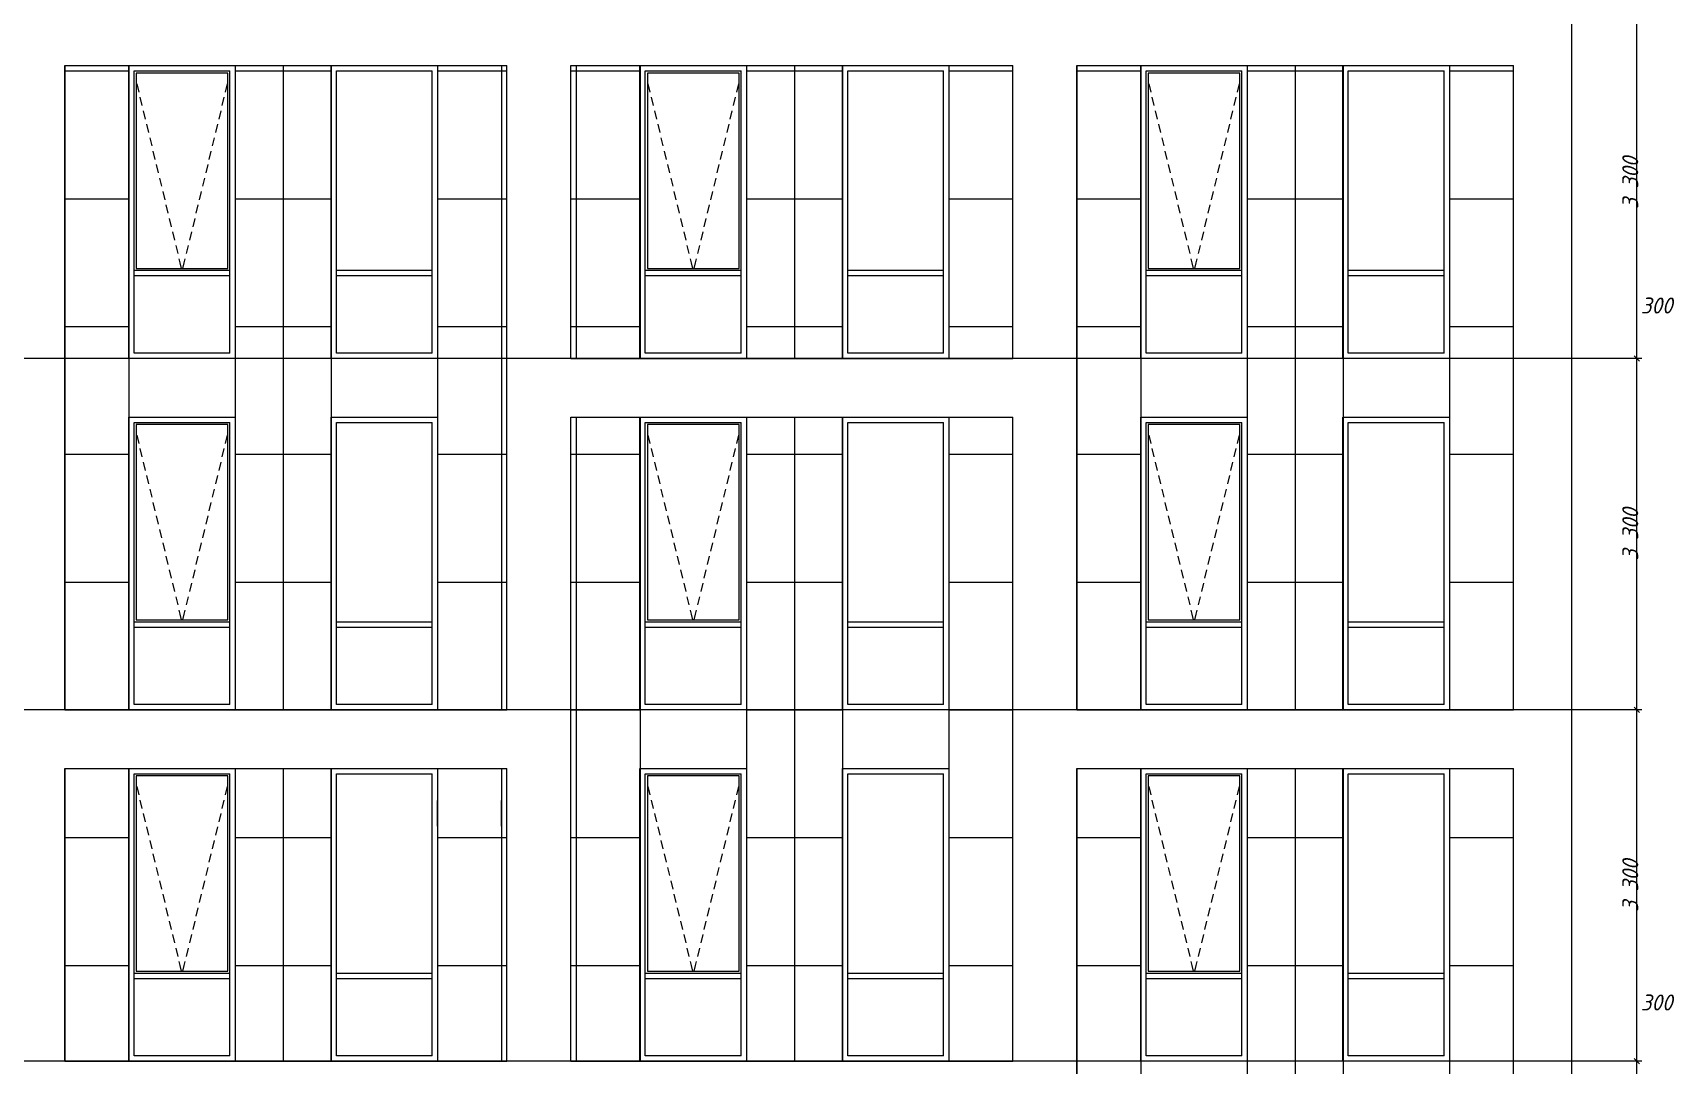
# Model space of a CAD drawing. Header units: millimetres. Extents: x 1499747 to 4230374, y -28481 to 441852.
# Drawn here: x 2620943 to 2636353, y 8880 to 18575 of the extents above; entities that cross this region are included whole.
import ezdxf
from ezdxf.xclip import XClip

# ---------------------------------------------------------------- set-up
doc = ezdxf.new("R2010")
doc.units = ezdxf.units.MM
doc.header["$MEASUREMENT"] = 0
doc.header["$XCLIPFRAME"] = 0
for name, color, linetype, lineweight in [('1 Фасад_42_Витражные окна_Ном._пера__1_Ном._пера__7', 7, 'Continuous', 18), ('1 Фасад_42_Витражные окна_Ном._пера__92_Ном._пера__233', 233, 'Continuous', 18), ('1 Фасад_42_Выступы_Ном._пера__1_Ном._пера__7', 7, 'Continuous', 18), ('1 Фасад_42_Отделка керамика_Ном._пера__1_Ном._пера__7', 7, 'Continuous', 18), ('1 Фасад_42_Сетка кладки_Ном._пера__20_Ном._пера__1', 1, 'Continuous', 18), ('1 Фасад_42_Сетка кладки_Ном._пера__5_Ном._пера__5', 5, 'Continuous', 18), ('1 Фасад_42_Сетка кладки_Ном._пера__62_Ном._пера__253', 252, 'Continuous', 18)]:
    doc.layers.add(name, color=color, linetype=linetype, lineweight=lineweight)
doc.layers.add('Чертеж и Рисунок', color=7, linetype='Continuous')
doc.styles.add('СГЕНЕРИР_СТИЛЬ_1', font='')
doc.styles.get('СГЕНЕРИР_СТИЛЬ_1').set_extended_font_data('GOST Common', italic=True)

# ---------------------------------------------------------------- blocks, each defined once
blk = doc.blocks.new('Чертеж_5_42', base_point=(1557140, 9891))
at = {"layer": '1 Фасад_42_Витражные окна_Ном._пера__1_Ном._пера__7', "color": 252, "linetype": 'Continuous', "true_color": 0x939598}
for p, q in [((1515690, 45591), (1515690, 45891)), ((1515690, 45891), (1516140, 45891)), ((1515710, 45871), (1515710, 44036)), ((1516570, 45871), (1515710, 45871)), ((1516140, 45891), (1516590, 45891)), ((1516570, 44036), (1516570, 45871)), ((1516590, 45591), (1516590, 45891)), ((1517590, 45591), (1517590, 45891)), ((1517590, 45891), (1518040, 45891)), ((1518040, 45891), (1518490, 45891)), ((1518490, 45591), (1518490, 45891)), ((1520490, 45591), (1520490, 45891)), ((1520490, 45891), (1520940, 45891)), ((1520510, 45871), (1520510, 44036)), ((1521370, 45871), (1520510, 45871)), ((1520940, 45891), (1521390, 45891)), ((1521370, 44036), (1521370, 45871)), ((1521390, 45591), (1521390, 45891)), ((1522390, 45591), (1522390, 45891)), ((1522390, 45891), (1522840, 45891)), ((1522840, 45891), (1523290, 45891)), ((1523290, 45591), (1523290, 45891)), ((1525191, 45591), (1525191, 45891)), ((1525191, 45891), (1525641, 45891)), ((1525211, 45871), (1525211, 44036)), ((1526071, 45871), (1525211, 45871)), ((1525641, 45891), (1526091, 45891)), ((1526071, 44036), (1526071, 45871)), ((1526091, 45591), (1526091, 45891)), ((1527090, 45591), (1527090, 45891)), ((1527090, 45891), (1527540, 45891)), ((1527540, 45891), (1527990, 45891)), ((1527990, 45591), (1527990, 45891)), ((1515690, 44191), (1515690, 45591)), ((1516590, 44191), (1516590, 45591)), ((1517590, 44191), (1517590, 45591)), ((1518490, 44191), (1518490, 45591)), ((1520490, 44191), (1520490, 45591)), ((1521390, 44191), (1521390, 45591)), ((1522390, 44191), (1522390, 45591)), ((1523290, 44191), (1523290, 45591)), ((1525191, 44191), (1525191, 45591)), ((1526091, 44191), (1526091, 45591)), ((1527090, 44191), (1527090, 45591)), ((1527990, 44191), (1527990, 45591)), ((1515690, 44016), (1515690, 44191)), ((1516590, 44016), (1516590, 44191)), ((1517590, 44016), (1517590, 44191)), ((1518490, 44016), (1518490, 44191)), ((1520490, 44016), (1520490, 44191)), ((1521390, 44016), (1521390, 44191)), ((1522390, 44016), (1522390, 44191)), ((1523290, 44016), (1523290, 44191)), ((1525191, 44016), (1525191, 44191)), ((1526091, 44016), (1526091, 44191)), ((1527090, 44016), (1527090, 44191)), ((1527990, 44016), (1527990, 44191)), ((1515690, 43991), (1515690, 44016)), ((1516140, 44016), (1515690, 44016)), ((1515690, 43966), (1515690, 43991)), ((1515690, 43241), (1515690, 43966)), ((1516140, 43966), (1515690, 43966)), ((1515710, 44036), (1516570, 44036)), ((1516590, 44016), (1516140, 44016)), ((1516590, 43966), (1516140, 43966)), ((1516590, 43991), (1516590, 44016)), ((1516590, 43966), (1516590, 43991)), ((1516590, 43241), (1516590, 43966)), ((1517590, 43991), (1517590, 44016)), ((1518040, 44016), (1517590, 44016)), ((1517590, 43966), (1517590, 43991)), ((1517590, 43241), (1517590, 43966)), ((1518040, 43966), (1517590, 43966)), ((1518490, 44016), (1518040, 44016)), ((1518490, 43966), (1518040, 43966)), ((1518490, 43991), (1518490, 44016)), ((1518490, 43966), (1518490, 43991)), ((1518490, 43241), (1518490, 43966)), ((1520490, 43991), (1520490, 44016)), ((1520940, 44016), (1520490, 44016)), ((1520490, 43966), (1520490, 43991)), ((1520490, 43241), (1520490, 43966)), ((1520940, 43966), (1520490, 43966)), ((1520510, 44036), (1521370, 44036)), ((1521390, 44016), (1520940, 44016)), ((1521390, 43966), (1520940, 43966)), ((1521390, 43991), (1521390, 44016)), ((1521390, 43966), (1521390, 43991)), ((1521390, 43241), (1521390, 43966)), ((1522390, 43991), (1522390, 44016)), ((1522840, 44016), (1522390, 44016)), ((1522390, 43966), (1522390, 43991)), ((1522390, 43241), (1522390, 43966)), ((1522840, 43966), (1522390, 43966)), ((1523290, 44016), (1522840, 44016)), ((1523290, 43966), (1522840, 43966)), ((1523290, 43991), (1523290, 44016)), ((1523290, 43966), (1523290, 43991)), ((1523290, 43241), (1523290, 43966)), ((1525191, 43991), (1525191, 44016)), ((1525641, 44016), (1525191, 44016)), ((1525191, 43966), (1525191, 43991)), ((1525191, 43241), (1525191, 43966)), ((1525641, 43966), (1525191, 43966)), ((1525211, 44036), (1526071, 44036)), ((1526091, 44016), (1525641, 44016)), ((1526091, 43966), (1525641, 43966)), ((1526091, 43991), (1526091, 44016)), ((1526091, 43966), (1526091, 43991)), ((1526091, 43241), (1526091, 43966)), ((1527090, 43991), (1527090, 44016)), ((1527540, 44016), (1527090, 44016)), ((1527090, 43966), (1527090, 43991)), ((1527090, 43241), (1527090, 43966)), ((1527540, 43966), (1527090, 43966)), ((1527990, 44016), (1527540, 44016)), ((1527990, 43966), (1527540, 43966)), ((1527990, 43991), (1527990, 44016)), ((1527990, 43966), (1527990, 43991)), ((1527990, 43241), (1527990, 43966)), ((1516140, 43241), (1515690, 43241)), ((1516590, 43241), (1516140, 43241)), ((1518040, 43241), (1517590, 43241)), ((1518490, 43241), (1518040, 43241)), ((1520940, 43241), (1520490, 43241)), ((1521390, 43241), (1520940, 43241)), ((1522840, 43241), (1522390, 43241)), ((1523290, 43241), (1522840, 43241)), ((1525641, 43241), (1525191, 43241)), ((1526091, 43241), (1525641, 43241)), ((1527540, 43241), (1527090, 43241)), ((1527990, 43241), (1527540, 43241)), ((1515690, 42291), (1515690, 42591)), ((1515690, 42591), (1516140, 42591)), ((1515710, 42571), (1515710, 40736)), ((1516570, 42571), (1515710, 42571)), ((1516140, 42591), (1516590, 42591)), ((1516570, 40736), (1516570, 42571)), ((1516590, 42291), (1516590, 42591)), ((1517590, 42291), (1517590, 42591)), ((1517590, 42591), (1518040, 42591)), ((1518040, 42591), (1518490, 42591)), ((1518490, 42291), (1518490, 42591)), ((1520490, 42291), (1520490, 42591)), ((1520490, 42591), (1520940, 42591)), ((1520510, 42571), (1520510, 40736)), ((1521370, 42571), (1520510, 42571)), ((1520940, 42591), (1521390, 42591)), ((1521370, 40736), (1521370, 42571)), ((1521390, 42291), (1521390, 42591)), ((1522390, 42291), (1522390, 42591)), ((1522390, 42591), (1522840, 42591)), ((1522840, 42591), (1523290, 42591)), ((1523290, 42291), (1523290, 42591)), ((1525191, 42291), (1525191, 42591)), ((1525191, 42591), (1525641, 42591)), ((1525211, 42571), (1525211, 40736)), ((1526071, 42571), (1525211, 42571)), ((1525641, 42591), (1526091, 42591)), ((1526071, 40736), (1526071, 42571)), ((1526091, 42291), (1526091, 42591)), ((1527090, 42291), (1527090, 42591)), ((1527090, 42591), (1527540, 42591)), ((1527540, 42591), (1527990, 42591)), ((1527990, 42291), (1527990, 42591)), ((1515690, 40891), (1515690, 42291)), ((1516590, 40891), (1516590, 42291)), ((1517590, 40891), (1517590, 42291)), ((1518490, 40891), (1518490, 42291)), ((1520490, 40891), (1520490, 42291)), ((1521390, 40891), (1521390, 42291)), ((1522390, 40891), (1522390, 42291)), ((1523290, 40891), (1523290, 42291)), ((1525191, 40891), (1525191, 42291)), ((1526091, 40891), (1526091, 42291)), ((1527090, 40891), (1527090, 42291)), ((1527990, 40891), (1527990, 42291)), ((1515690, 40716), (1515690, 40891)), ((1516590, 40716), (1516590, 40891)), ((1517590, 40716), (1517590, 40891)), ((1518490, 40716), (1518490, 40891)), ((1520490, 40716), (1520490, 40891)), ((1521390, 40716), (1521390, 40891)), ((1522390, 40716), (1522390, 40891)), ((1523290, 40716), (1523290, 40891)), ((1525191, 40716), (1525191, 40891)), ((1526091, 40716), (1526091, 40891)), ((1527090, 40716), (1527090, 40891)), ((1527990, 40716), (1527990, 40891)), ((1515690, 40691), (1515690, 40716)), ((1516140, 40716), (1515690, 40716)), ((1515690, 40666), (1515690, 40691)), ((1515710, 40736), (1516570, 40736)), ((1516590, 40716), (1516140, 40716)), ((1516590, 40691), (1516590, 40716)), ((1516590, 40666), (1516590, 40691)), ((1517590, 40691), (1517590, 40716)), ((1518040, 40716), (1517590, 40716)), ((1517590, 40666), (1517590, 40691)), ((1518490, 40716), (1518040, 40716)), ((1518490, 40691), (1518490, 40716)), ((1518490, 40666), (1518490, 40691)), ((1520490, 40691), (1520490, 40716)), ((1520940, 40716), (1520490, 40716)), ((1520490, 40666), (1520490, 40691)), ((1520510, 40736), (1521370, 40736)), ((1521390, 40716), (1520940, 40716)), ((1521390, 40691), (1521390, 40716)), ((1521390, 40666), (1521390, 40691)), ((1522390, 40691), (1522390, 40716)), ((1522840, 40716), (1522390, 40716)), ((1522390, 40666), (1522390, 40691)), ((1523290, 40716), (1522840, 40716)), ((1523290, 40691), (1523290, 40716)), ((1523290, 40666), (1523290, 40691)), ((1525191, 40691), (1525191, 40716)), ((1525641, 40716), (1525191, 40716)), ((1525191, 40666), (1525191, 40691)), ((1525211, 40736), (1526071, 40736)), ((1526091, 40716), (1525641, 40716)), ((1526091, 40691), (1526091, 40716)), ((1526091, 40666), (1526091, 40691)), ((1527090, 40691), (1527090, 40716)), ((1527540, 40716), (1527090, 40716)), ((1527090, 40666), (1527090, 40691)), ((1527990, 40716), (1527540, 40716)), ((1527990, 40691), (1527990, 40716)), ((1527990, 40666), (1527990, 40691)), ((1515690, 39941), (1515690, 40666)), ((1516140, 40666), (1515690, 40666)), ((1516590, 40666), (1516140, 40666)), ((1516590, 39941), (1516590, 40666)), ((1517590, 39941), (1517590, 40666)), ((1518040, 40666), (1517590, 40666)), ((1518490, 40666), (1518040, 40666)), ((1518490, 39941), (1518490, 40666)), ((1520490, 39941), (1520490, 40666)), ((1520940, 40666), (1520490, 40666)), ((1521390, 40666), (1520940, 40666)), ((1521390, 39941), (1521390, 40666)), ((1522390, 39941), (1522390, 40666)), ((1522840, 40666), (1522390, 40666)), ((1523290, 40666), (1522840, 40666)), ((1523290, 39941), (1523290, 40666)), ((1525191, 39941), (1525191, 40666)), ((1525641, 40666), (1525191, 40666)), ((1526091, 40666), (1525641, 40666)), ((1526091, 39941), (1526091, 40666)), ((1527090, 39941), (1527090, 40666)), ((1527540, 40666), (1527090, 40666)), ((1527990, 40666), (1527540, 40666)), ((1527990, 39941), (1527990, 40666)), ((1516140, 39941), (1515690, 39941)), ((1516590, 39941), (1516140, 39941)), ((1518040, 39941), (1517590, 39941)), ((1518490, 39941), (1518040, 39941)), ((1520940, 39941), (1520490, 39941)), ((1521390, 39941), (1520940, 39941)), ((1522840, 39941), (1522390, 39941)), ((1523290, 39941), (1522840, 39941)), ((1525641, 39941), (1525191, 39941)), ((1526091, 39941), (1525641, 39941)), ((1527540, 39941), (1527090, 39941)), ((1527990, 39941), (1527540, 39941)), ((1515690, 38991), (1515690, 39291)), ((1515690, 39291), (1516140, 39291)), ((1515710, 39271), (1515710, 37436)), ((1516570, 39271), (1515710, 39271)), ((1516140, 39291), (1516590, 39291)), ((1516570, 37436), (1516570, 39271)), ((1516590, 38991), (1516590, 39291)), ((1517590, 38991), (1517590, 39291)), ((1517590, 39291), (1518040, 39291)), ((1518040, 39291), (1518490, 39291)), ((1518490, 38991), (1518490, 39291)), ((1520490, 38991), (1520490, 39291)), ((1520490, 39291), (1520940, 39291)), ((1520510, 39271), (1520510, 37436)), ((1521370, 39271), (1520510, 39271)), ((1520940, 39291), (1521390, 39291)), ((1521370, 37436), (1521370, 39271)), ((1521390, 38991), (1521390, 39291)), ((1522390, 38991), (1522390, 39291)), ((1522390, 39291), (1522840, 39291)), ((1522840, 39291), (1523290, 39291)), ((1523290, 38991), (1523290, 39291)), ((1525191, 38991), (1525191, 39291)), ((1525191, 39291), (1525641, 39291)), ((1525211, 39271), (1525211, 37436)), ((1526071, 39271), (1525211, 39271)), ((1525641, 39291), (1526091, 39291)), ((1526071, 37436), (1526071, 39271)), ((1526091, 38991), (1526091, 39291)), ((1527090, 38991), (1527090, 39291)), ((1527090, 39291), (1527540, 39291)), ((1527540, 39291), (1527990, 39291)), ((1527990, 38991), (1527990, 39291)), ((1515690, 37591), (1515690, 38991)), ((1516590, 37591), (1516590, 38991)), ((1517590, 37591), (1517590, 38991)), ((1518490, 37591), (1518490, 38991)), ((1520490, 37591), (1520490, 38991)), ((1521390, 37591), (1521390, 38991)), ((1522390, 37591), (1522390, 38991)), ((1523290, 37591), (1523290, 38991)), ((1525191, 37591), (1525191, 38991)), ((1526091, 37591), (1526091, 38991)), ((1527090, 37591), (1527090, 38991)), ((1527990, 37591), (1527990, 38991)), ((1515690, 37416), (1515690, 37591)), ((1516590, 37416), (1516590, 37591)), ((1517590, 37416), (1517590, 37591)), ((1518490, 37416), (1518490, 37591)), ((1520490, 37416), (1520490, 37591)), ((1521390, 37416), (1521390, 37591)), ((1522390, 37416), (1522390, 37591)), ((1523290, 37416), (1523290, 37591)), ((1525191, 37416), (1525191, 37591)), ((1526091, 37416), (1526091, 37591)), ((1527090, 37416), (1527090, 37591)), ((1527990, 37416), (1527990, 37591)), ((1515690, 37391), (1515690, 37416)), ((1516140, 37416), (1515690, 37416)), ((1515690, 37366), (1515690, 37391)), ((1515690, 36641), (1515690, 37366)), ((1516140, 37366), (1515690, 37366)), ((1515710, 37436), (1516570, 37436)), ((1516590, 37416), (1516140, 37416)), ((1516590, 37366), (1516140, 37366)), ((1516590, 37391), (1516590, 37416)), ((1516590, 37366), (1516590, 37391)), ((1516590, 36641), (1516590, 37366)), ((1517590, 37391), (1517590, 37416)), ((1518040, 37416), (1517590, 37416)), ((1517590, 37366), (1517590, 37391)), ((1517590, 36641), (1517590, 37366)), ((1518040, 37366), (1517590, 37366)), ((1518490, 37416), (1518040, 37416)), ((1518490, 37366), (1518040, 37366)), ((1518490, 37391), (1518490, 37416)), ((1518490, 37366), (1518490, 37391)), ((1518490, 36641), (1518490, 37366)), ((1520490, 37391), (1520490, 37416)), ((1520940, 37416), (1520490, 37416)), ((1520490, 37366), (1520490, 37391)), ((1520490, 36641), (1520490, 37366)), ((1520940, 37366), (1520490, 37366)), ((1520510, 37436), (1521370, 37436)), ((1521390, 37416), (1520940, 37416)), ((1521390, 37366), (1520940, 37366)), ((1521390, 37391), (1521390, 37416)), ((1521390, 37366), (1521390, 37391)), ((1521390, 36641), (1521390, 37366)), ((1522390, 37391), (1522390, 37416)), ((1522840, 37416), (1522390, 37416)), ((1522390, 37366), (1522390, 37391)), ((1522390, 36641), (1522390, 37366)), ((1522840, 37366), (1522390, 37366)), ((1523290, 37416), (1522840, 37416)), ((1523290, 37366), (1522840, 37366)), ((1523290, 37391), (1523290, 37416)), ((1523290, 37366), (1523290, 37391)), ((1523290, 36641), (1523290, 37366)), ((1525191, 37391), (1525191, 37416)), ((1525641, 37416), (1525191, 37416)), ((1525191, 37366), (1525191, 37391)), ((1525191, 36641), (1525191, 37366)), ((1525641, 37366), (1525191, 37366)), ((1525211, 37436), (1526071, 37436)), ((1526091, 37416), (1525641, 37416)), ((1526091, 37366), (1525641, 37366)), ((1526091, 37391), (1526091, 37416)), ((1526091, 37366), (1526091, 37391)), ((1526091, 36641), (1526091, 37366)), ((1527090, 37391), (1527090, 37416)), ((1527540, 37416), (1527090, 37416)), ((1527090, 37366), (1527090, 37391)), ((1527090, 36641), (1527090, 37366)), ((1527540, 37366), (1527090, 37366)), ((1527990, 37416), (1527540, 37416)), ((1527990, 37366), (1527540, 37366)), ((1527990, 37391), (1527990, 37416)), ((1527990, 37366), (1527990, 37391)), ((1527990, 36641), (1527990, 37366)), ((1516140, 36641), (1515690, 36641)), ((1516590, 36641), (1516140, 36641)), ((1518040, 36641), (1517590, 36641)), ((1518490, 36641), (1518040, 36641)), ((1520940, 36641), (1520490, 36641)), ((1521390, 36641), (1520940, 36641)), ((1522840, 36641), (1522390, 36641)), ((1523290, 36641), (1522840, 36641)), ((1525641, 36641), (1525191, 36641)), ((1526091, 36641), (1525641, 36641)), ((1527540, 36641), (1527090, 36641)), ((1527990, 36641), (1527540, 36641))]:
    blk.add_line(p, q, dxfattribs=at)
at = {"layer": '1 Фасад_42_Витражные окна_Ном._пера__92_Ном._пера__233', "color": 252, "linetype": 'Continuous', "true_color": 0x939598}
for p, q in [((1515716, 45770), (1515734, 45692)), ((1516565, 45770), (1516546, 45692)), ((1520515, 45770), (1520534, 45692)), ((1521364, 45770), (1521346, 45692)), ((1525216, 45770), (1525235, 45692)), ((1526065, 45770), (1526046, 45692)), ((1515746, 45644), (1515765, 45566)), ((1516534, 45644), (1516515, 45566)), ((1520546, 45644), (1520565, 45566)), ((1521334, 45644), (1521315, 45566)), ((1525247, 45644), (1525265, 45566)), ((1526035, 45644), (1526016, 45566)), ((1515777, 45517), (1515795, 45439)), ((1516504, 45517), (1516485, 45439)), ((1520576, 45517), (1520595, 45439)), ((1521303, 45517), (1521285, 45439)), ((1525277, 45517), (1525296, 45439)), ((1526004, 45517), (1525985, 45439)), ((1515807, 45391), (1515826, 45313)), ((1516473, 45391), (1516454, 45313)), ((1520607, 45391), (1520626, 45313)), ((1521273, 45391), (1521254, 45313)), ((1525308, 45391), (1525326, 45313)), ((1525974, 45391), (1525955, 45313)), ((1515838, 45264), (1515856, 45187)), ((1516443, 45264), (1516424, 45187)), ((1520637, 45264), (1520656, 45187)), ((1521242, 45264), (1521224, 45187)), ((1525338, 45264), (1525357, 45187)), ((1525943, 45264), (1525924, 45187)), ((1515868, 45138), (1515887, 45060)), ((1515899, 45012), (1515917, 44934)), ((1516382, 45012), (1516363, 44934)), ((1516412, 45138), (1516393, 45060)), ((1520668, 45138), (1520687, 45060)), ((1520698, 45012), (1520717, 44934)), ((1521181, 45012), (1521163, 44934)), ((1521212, 45138), (1521193, 45060)), ((1525369, 45138), (1525387, 45060)), ((1525399, 45012), (1525418, 44934)), ((1525882, 45012), (1525863, 44934)), ((1525913, 45138), (1525894, 45060)), ((1515929, 44885), (1515948, 44808)), ((1516351, 44885), (1516332, 44808)), ((1520729, 44885), (1520748, 44808)), ((1521151, 44885), (1521132, 44808)), ((1525430, 44885), (1525448, 44808)), ((1525852, 44885), (1525833, 44808)), ((1515960, 44759), (1515978, 44681)), ((1516321, 44759), (1516302, 44681)), ((1520759, 44759), (1520778, 44681)), ((1521120, 44759), (1521102, 44681)), ((1525460, 44759), (1525479, 44681)), ((1525821, 44759), (1525802, 44681)), ((1515990, 44633), (1516009, 44555)), ((1516290, 44633), (1516271, 44555)), ((1520790, 44633), (1520809, 44555)), ((1521090, 44633), (1521071, 44555)), ((1525491, 44633), (1525509, 44555)), ((1525791, 44633), (1525772, 44555)), ((1516021, 44506), (1516039, 44428)), ((1516051, 44380), (1516070, 44302)), ((1516229, 44380), (1516210, 44302)), ((1516260, 44506), (1516241, 44428)), ((1520820, 44506), (1520839, 44428)), ((1520851, 44380), (1520870, 44302)), ((1521029, 44380), (1521010, 44302)), ((1521059, 44506), (1521041, 44428)), ((1525521, 44506), (1525540, 44428)), ((1525552, 44380), (1525570, 44302)), ((1525730, 44380), (1525711, 44302)), ((1525760, 44506), (1525741, 44428)), ((1516082, 44253), (1516100, 44176)), ((1516199, 44253), (1516180, 44176)), ((1520881, 44253), (1520900, 44176)), ((1520998, 44253), (1520980, 44176)), ((1525582, 44253), (1525601, 44176)), ((1525699, 44253), (1525680, 44176)), ((1516112, 44127), (1516121, 44089)), ((1516121, 44089), (1516134, 44036)), ((1516159, 44089), (1516146, 44036)), ((1516168, 44127), (1516159, 44089)), ((1520912, 44127), (1520921, 44089)), ((1520921, 44089), (1520934, 44036)), ((1520959, 44089), (1520946, 44036)), ((1520968, 44127), (1520959, 44089)), ((1525613, 44127), (1525622, 44089)), ((1525622, 44089), (1525635, 44036)), ((1525659, 44089), (1525647, 44036)), ((1525668, 44127), (1525659, 44089)), ((1515716, 42470), (1515734, 42392)), ((1516565, 42470), (1516546, 42392)), ((1520515, 42470), (1520534, 42392)), ((1521364, 42470), (1521346, 42392)), ((1525216, 42470), (1525235, 42392)), ((1526065, 42470), (1526046, 42392)), ((1515746, 42344), (1515765, 42266)), ((1516534, 42344), (1516515, 42266)), ((1520546, 42344), (1520565, 42266)), ((1521334, 42344), (1521315, 42266)), ((1525247, 42344), (1525265, 42266)), ((1526035, 42344), (1526016, 42266)), ((1515777, 42217), (1515795, 42139)), ((1515807, 42091), (1515826, 42013)), ((1516473, 42091), (1516454, 42013)), ((1516504, 42217), (1516485, 42139)), ((1520576, 42217), (1520595, 42139)), ((1520607, 42091), (1520626, 42013)), ((1521273, 42091), (1521254, 42013)), ((1521303, 42217), (1521285, 42139)), ((1525277, 42217), (1525296, 42139)), ((1525308, 42091), (1525326, 42013)), ((1525974, 42091), (1525955, 42013)), ((1526004, 42217), (1525985, 42139)), ((1515838, 41964), (1515856, 41887)), ((1516443, 41964), (1516424, 41887)), ((1520637, 41964), (1520656, 41887)), ((1521242, 41964), (1521224, 41887)), ((1525338, 41964), (1525357, 41887)), ((1525943, 41964), (1525924, 41887)), ((1515868, 41838), (1515887, 41760)), ((1516412, 41838), (1516393, 41760)), ((1520668, 41838), (1520687, 41760)), ((1521212, 41838), (1521193, 41760)), ((1525369, 41838), (1525387, 41760)), ((1525913, 41838), (1525894, 41760)), ((1515899, 41712), (1515917, 41634)), ((1516382, 41712), (1516363, 41634)), ((1520698, 41712), (1520717, 41634)), ((1521181, 41712), (1521163, 41634)), ((1525399, 41712), (1525418, 41634)), ((1525882, 41712), (1525863, 41634)), ((1515929, 41585), (1515948, 41508)), ((1515960, 41459), (1515978, 41381)), ((1516321, 41459), (1516302, 41381)), ((1516351, 41585), (1516332, 41508)), ((1520729, 41585), (1520748, 41508)), ((1520759, 41459), (1520778, 41381)), ((1521120, 41459), (1521102, 41381)), ((1521151, 41585), (1521132, 41508)), ((1525430, 41585), (1525448, 41508)), ((1525460, 41459), (1525479, 41381)), ((1525821, 41459), (1525802, 41381)), ((1525852, 41585), (1525833, 41508)), ((1515990, 41333), (1516009, 41255)), ((1516290, 41333), (1516271, 41255)), ((1520790, 41333), (1520809, 41255)), ((1521090, 41333), (1521071, 41255)), ((1525491, 41333), (1525509, 41255)), ((1525791, 41333), (1525772, 41255)), ((1516021, 41206), (1516039, 41128)), ((1516260, 41206), (1516241, 41128)), ((1520820, 41206), (1520839, 41128)), ((1521059, 41206), (1521041, 41128)), ((1525521, 41206), (1525540, 41128)), ((1525760, 41206), (1525741, 41128)), ((1516051, 41080), (1516070, 41002)), ((1516229, 41080), (1516210, 41002)), ((1520851, 41080), (1520870, 41002)), ((1521029, 41080), (1521010, 41002)), ((1525552, 41080), (1525570, 41002)), ((1525730, 41080), (1525711, 41002)), ((1516082, 40953), (1516100, 40876)), ((1516199, 40953), (1516180, 40876)), ((1520881, 40953), (1520900, 40876)), ((1520998, 40953), (1520980, 40876)), ((1525582, 40953), (1525601, 40876)), ((1525699, 40953), (1525680, 40876)), ((1516112, 40827), (1516121, 40789)), ((1516121, 40789), (1516134, 40736)), ((1516159, 40789), (1516146, 40736)), ((1516168, 40827), (1516159, 40789)), ((1520912, 40827), (1520921, 40789)), ((1520921, 40789), (1520934, 40736)), ((1520959, 40789), (1520946, 40736)), ((1520968, 40827), (1520959, 40789)), ((1525613, 40827), (1525622, 40789)), ((1525622, 40789), (1525635, 40736)), ((1525659, 40789), (1525647, 40736)), ((1525668, 40827), (1525659, 40789)), ((1515716, 39170), (1515734, 39092)), ((1516565, 39170), (1516546, 39092)), ((1520515, 39170), (1520534, 39092)), ((1521364, 39170), (1521346, 39092)), ((1525216, 39170), (1525235, 39092)), ((1526065, 39170), (1526046, 39092)), ((1515746, 39044), (1515765, 38966)), ((1516534, 39044), (1516515, 38966)), ((1520546, 39044), (1520565, 38966)), ((1521334, 39044), (1521315, 38966)), ((1525247, 39044), (1525265, 38966)), ((1526035, 39044), (1526016, 38966)), ((1515777, 38917), (1515795, 38839)), ((1516504, 38917), (1516485, 38839)), ((1520576, 38917), (1520595, 38839)), ((1521303, 38917), (1521285, 38839)), ((1525277, 38917), (1525296, 38839)), ((1526004, 38917), (1525985, 38839)), ((1515807, 38791), (1515826, 38713)), ((1516473, 38791), (1516454, 38713)), ((1520607, 38791), (1520626, 38713)), ((1521273, 38791), (1521254, 38713)), ((1525308, 38791), (1525326, 38713)), ((1525974, 38791), (1525955, 38713)), ((1515838, 38664), (1515856, 38587)), ((1515868, 38538), (1515887, 38460)), ((1516412, 38538), (1516393, 38460)), ((1516443, 38664), (1516424, 38587)), ((1520637, 38664), (1520656, 38587)), ((1520668, 38538), (1520687, 38460)), ((1521212, 38538), (1521193, 38460)), ((1521242, 38664), (1521224, 38587)), ((1525338, 38664), (1525357, 38587)), ((1525369, 38538), (1525387, 38460)), ((1525913, 38538), (1525894, 38460)), ((1525943, 38664), (1525924, 38587)), ((1515899, 38412), (1515917, 38334)), ((1516382, 38412), (1516363, 38334)), ((1520698, 38412), (1520717, 38334)), ((1521181, 38412), (1521163, 38334)), ((1525399, 38412), (1525418, 38334)), ((1525882, 38412), (1525863, 38334)), ((1515929, 38285), (1515948, 38208)), ((1516351, 38285), (1516332, 38208)), ((1520729, 38285), (1520748, 38208)), ((1521151, 38285), (1521132, 38208)), ((1525430, 38285), (1525448, 38208)), ((1525852, 38285), (1525833, 38208)), ((1515960, 38159), (1515978, 38081)), ((1516321, 38159), (1516302, 38081)), ((1520759, 38159), (1520778, 38081)), ((1521120, 38159), (1521102, 38081)), ((1525460, 38159), (1525479, 38081)), ((1525821, 38159), (1525802, 38081)), ((1515990, 38033), (1516009, 37955)), ((1516290, 38033), (1516271, 37955)), ((1520790, 38033), (1520809, 37955)), ((1521090, 38033), (1521071, 37955)), ((1525491, 38033), (1525509, 37955)), ((1525791, 38033), (1525772, 37955)), ((1516021, 37906), (1516039, 37828)), ((1516051, 37780), (1516070, 37702)), ((1516229, 37780), (1516210, 37702)), ((1516260, 37906), (1516241, 37828)), ((1520820, 37906), (1520839, 37828)), ((1520851, 37780), (1520870, 37702)), ((1521029, 37780), (1521010, 37702)), ((1521059, 37906), (1521041, 37828)), ((1525521, 37906), (1525540, 37828)), ((1525552, 37780), (1525570, 37702)), ((1525730, 37780), (1525711, 37702)), ((1525760, 37906), (1525741, 37828)), ((1516082, 37653), (1516100, 37576)), ((1516199, 37653), (1516180, 37576)), ((1520881, 37653), (1520900, 37576)), ((1520998, 37653), (1520980, 37576)), ((1525582, 37653), (1525601, 37576)), ((1525699, 37653), (1525680, 37576)), ((1516112, 37527), (1516121, 37489)), ((1516121, 37489), (1516134, 37436)), ((1516159, 37489), (1516146, 37436)), ((1516168, 37527), (1516159, 37489)), ((1520912, 37527), (1520921, 37489)), ((1520921, 37489), (1520934, 37436)), ((1520959, 37489), (1520946, 37436)), ((1520968, 37527), (1520959, 37489)), ((1525613, 37527), (1525622, 37489)), ((1525622, 37489), (1525635, 37436)), ((1525659, 37489), (1525647, 37436)), ((1525668, 37527), (1525659, 37489))]:
    blk.add_line(p, q, dxfattribs=at)
at = {"layer": '1 Фасад_42_Выступы_Ном._пера__1_Ном._пера__7', "color": 252, "linetype": 'Continuous', "true_color": 0x939598}
for p, q in [((1529190, 19541), (1529190, 46491)), ((1515041, 39891), (1515041, 45941)), ((1515041, 45941), (1519190, 45941)), ((1519190, 39891), (1519190, 45941)), ((1519790, 45941), (1523940, 45941)), ((1519790, 43191), (1519790, 45941)), ((1523940, 43191), (1523940, 45941)), ((1524540, 45941), (1528640, 45941)), ((1524540, 39891), (1524540, 45941)), ((1528640, 39891), (1528640, 45941)), ((1519790, 43191), (1523940, 43191)), ((1519790, 36591), (1519790, 42641)), ((1519790, 42641), (1523940, 42641)), ((1523940, 36591), (1523940, 42641)), ((1515041, 39891), (1519190, 39891)), ((1524540, 39891), (1528640, 39891)), ((1515041, 36591), (1515041, 39341)), ((1515041, 39341), (1519190, 39341)), ((1519190, 36591), (1519190, 39341)), ((1524540, 29991), (1524540, 39341)), ((1524540, 39341), (1528640, 39341)), ((1528640, 29991), (1528640, 39341)), ((1515041, 36591), (1519190, 36591)), ((1519790, 36591), (1523940, 36591))]:
    blk.add_line(p, q, dxfattribs=at)
at = {"layer": '1 Фасад_42_Отделка керамика_Ном._пера__1_Ном._пера__7', "color": 252, "linetype": 'Continuous', "true_color": 0x939598}
for p, q in [((1515640, 43191), (1515640, 45941)), ((1516640, 45941), (1516640, 43191)), ((1517540, 43191), (1517540, 45941)), ((1518540, 45941), (1518540, 43191)), ((1520440, 43191), (1520440, 45941)), ((1521440, 45941), (1521440, 43191)), ((1522340, 43191), (1522340, 45941)), ((1523340, 45941), (1523340, 43191)), ((1525141, 43191), (1525141, 45941)), ((1527040, 43191), (1527040, 45941)), ((1528040, 45941), (1528040, 43191)), ((1516640, 43191), (1515640, 43191)), ((1518540, 43191), (1517540, 43191)), ((1526141, 43191), (1525141, 43191)), ((1528040, 43191), (1527040, 43191)), ((1515640, 39891), (1515640, 42641)), ((1515640, 42641), (1516640, 42641)), ((1516640, 42641), (1516640, 39891)), ((1517540, 39891), (1517540, 42641)), ((1517540, 42641), (1518540, 42641)), ((1518540, 42641), (1518540, 39891)), ((1520440, 39891), (1520440, 42641)), ((1521440, 42641), (1521440, 39891)), ((1522340, 39891), (1522340, 42641)), ((1523340, 42641), (1523340, 39891)), ((1525141, 39891), (1525141, 42641)), ((1525141, 42641), (1526141, 42641)), ((1527040, 42641), (1528040, 42641)), ((1527040, 39891), (1527040, 42641)), ((1528040, 42641), (1528040, 39891)), ((1521440, 39891), (1520440, 39891)), ((1523340, 39891), (1522340, 39891)), ((1515640, 36591), (1515640, 39341)), ((1516640, 39341), (1516640, 36591)), ((1517540, 36591), (1517540, 39341)), ((1518540, 39341), (1518540, 36591)), ((1520440, 36591), (1520440, 39341)), ((1520440, 39341), (1521440, 39341)), ((1521440, 39341), (1521440, 36591)), ((1522340, 36591), (1522340, 39341)), ((1522340, 39341), (1523340, 39341)), ((1523340, 39341), (1523340, 36591)), ((1525141, 36591), (1525141, 39341)), ((1527040, 36591), (1527040, 39341)), ((1528040, 39341), (1528040, 36591)), ((1526141, 36591), (1525141, 36591)), ((1528040, 36591), (1527040, 36591))]:
    blk.add_line(p, q, dxfattribs=at)
at = {"layer": '1 Фасад_42_Сетка кладки_Ном._пера__20_Ном._пера__1', "color": 252, "linetype": 'Continuous', "true_color": 0x939598}
for p, q in [((1518540, 38798), (1518540, 39041)), ((1519141, 38798), (1519141, 39041)), ((1519141, 38798), (1519141, 39041)), ((1519190, 38798), (1519190, 39041)), ((1519190, 38798), (1519190, 39041)), ((1519790, 38798), (1519790, 39035)), ((1519790, 38798), (1519790, 39035)), ((1520440, 38798), (1520440, 39041))]:
    blk.add_line(p, q, dxfattribs=at)
at = {"layer": '1 Фасад_42_Сетка кладки_Ном._пера__5_Ном._пера__5', "color": 252, "linetype": 'Continuous', "true_color": 0x939598}
for p, q in [((1529798, 43191), (1529798, 46491)), ((1529845, 43191), (1498778, 43191)), ((1529845, 43191), (1498778, 43191)), ((1529773, 43216), (1529823, 43166)), ((1529773, 43216), (1529823, 43166)), ((1529798, 39891), (1529798, 43191)), ((1529773, 39916), (1529823, 39866)), ((1529773, 39916), (1529823, 39866)), ((1529845, 39891), (1498778, 39891)), ((1529845, 39891), (1498778, 39891)), ((1529798, 36591), (1529798, 39891)), ((1529845, 36591), (1498778, 36591)), ((1529845, 36591), (1498778, 36591)), ((1529773, 36616), (1529823, 36566)), ((1529773, 36616), (1529823, 36566)), ((1529798, 33291), (1529798, 36591))]:
    blk.add_line(p, q, dxfattribs=at)
at = {"layer": '1 Фасад_42_Сетка кладки_Ном._пера__62_Ном._пера__253', "color": 252, "linetype": 'Continuous', "true_color": 0x939598}
for p, q in [((1515041, 45941), (1515041, 39891)), ((1515641, 45941), (1515641, 43191)), ((1516640, 45941), (1516640, 39891)), ((1517091, 45941), (1517091, 39891)), ((1517541, 45941), (1517541, 43191)), ((1518540, 45941), (1518540, 43191)), ((1519141, 45941), (1519141, 39891)), ((1519841, 45941), (1519841, 43191)), ((1520441, 45941), (1520441, 43191)), ((1521440, 45941), (1521440, 43191)), ((1521891, 45941), (1521891, 43191)), ((1522341, 45941), (1522341, 43191)), ((1523340, 45941), (1523340, 43191)), ((1524541, 45941), (1524541, 39891)), ((1525141, 45941), (1525141, 43191)), ((1526141, 45941), (1526141, 43191)), ((1526590, 45941), (1526590, 39891)), ((1527041, 45941), (1527041, 43191)), ((1528040, 45941), (1528040, 43191)), ((1515041, 45891), (1515640, 45891)), ((1516640, 45891), (1517540, 45891)), ((1518540, 45891), (1519190, 45891)), ((1519790, 45891), (1520440, 45891)), ((1521440, 45891), (1522340, 45891)), ((1523340, 45891), (1523940, 45891)), ((1524540, 45891), (1525141, 45891)), ((1526141, 45891), (1527040, 45891)), ((1528040, 45891), (1528040, 45891)), ((1528040, 45891), (1528640, 45891)), ((1515041, 44691), (1515640, 44691)), ((1516640, 44691), (1517540, 44691)), ((1518540, 44691), (1519190, 44691)), ((1519790, 44691), (1520440, 44691)), ((1521440, 44691), (1522340, 44691)), ((1523340, 44691), (1523940, 44691)), ((1524540, 44691), (1525141, 44691)), ((1526141, 44691), (1527040, 44691)), ((1528040, 44691), (1528040, 44691)), ((1528040, 44691), (1528640, 44691)), ((1515041, 43491), (1515640, 43491)), ((1516640, 43491), (1517540, 43491)), ((1518540, 43491), (1519190, 43491)), ((1519790, 43491), (1520440, 43491)), ((1521440, 43491), (1522340, 43491)), ((1523340, 43491), (1523940, 43491)), ((1524540, 43491), (1525141, 43491)), ((1526141, 43491), (1527040, 43491)), ((1528040, 43491), (1528040, 43491)), ((1528040, 43491), (1528640, 43491)), ((1515641, 43191), (1515641, 42641)), ((1517541, 43191), (1517541, 42641)), ((1518540, 43191), (1518540, 42641)), ((1525141, 43191), (1525141, 42641)), ((1526141, 43191), (1526141, 42641)), ((1527041, 43191), (1527041, 42641)), ((1528040, 43191), (1528040, 42641)), ((1515641, 42641), (1515641, 39891)), ((1517541, 42641), (1517541, 39891)), ((1518540, 42641), (1518540, 39891)), ((1519841, 42641), (1519841, 36591)), ((1520441, 42641), (1520441, 39891)), ((1521440, 42641), (1521440, 36591)), ((1521891, 42641), (1521891, 36591)), ((1522341, 42641), (1522341, 39891)), ((1523340, 42641), (1523340, 36591)), ((1525141, 42641), (1525141, 39891)), ((1526141, 42641), (1526141, 39891)), ((1527041, 42641), (1527041, 39891)), ((1528040, 42641), (1528040, 39891)), ((1515041, 42291), (1515640, 42291)), ((1516640, 42291), (1517540, 42291)), ((1518540, 42291), (1519190, 42291)), ((1519790, 42291), (1520440, 42291)), ((1521440, 42291), (1522340, 42291)), ((1523340, 42291), (1523940, 42291)), ((1524540, 42291), (1525141, 42291)), ((1526141, 42291), (1527040, 42291)), ((1528040, 42291), (1528040, 42291)), ((1528040, 42291), (1528640, 42291)), ((1515041, 41091), (1515640, 41091)), ((1516640, 41091), (1517540, 41091)), ((1518540, 41091), (1519190, 41091)), ((1519790, 41091), (1520440, 41091)), ((1521440, 41091), (1522340, 41091)), ((1523340, 41091), (1523940, 41091)), ((1524540, 41091), (1525141, 41091)), ((1526141, 41091), (1527040, 41091)), ((1528040, 41091), (1528040, 41091)), ((1528040, 41091), (1528640, 41091)), ((1519790, 39891), (1520440, 39891)), ((1520441, 39891), (1520441, 39341)), ((1521440, 39891), (1522340, 39891)), ((1522341, 39891), (1522341, 39341)), ((1523340, 39891), (1523940, 39891)), ((1515041, 39341), (1515041, 36591)), ((1515641, 39341), (1515641, 36591)), ((1516640, 39341), (1516640, 36591)), ((1517091, 39341), (1517091, 36591)), ((1517541, 39341), (1517541, 36591)), ((1518540, 39341), (1518540, 36591)), ((1519141, 39341), (1519141, 36591)), ((1520441, 39341), (1520441, 36591)), ((1522341, 39341), (1522341, 36591)), ((1524541, 39341), (1524541, 29991)), ((1525141, 39341), (1525141, 36591)), ((1526141, 39341), (1526141, 36591)), ((1526590, 39341), (1526590, 29991)), ((1527041, 39341), (1527041, 36591)), ((1528040, 39341), (1528040, 36591)), ((1515041, 38691), (1515640, 38691)), ((1516640, 38691), (1517540, 38691)), ((1518540, 38691), (1519190, 38691)), ((1519790, 38691), (1520440, 38691)), ((1521440, 38691), (1522340, 38691)), ((1523340, 38691), (1523940, 38691)), ((1524540, 38691), (1525141, 38691)), ((1526141, 38691), (1527040, 38691)), ((1528040, 38691), (1528040, 38691)), ((1528040, 38691), (1528640, 38691)), ((1515041, 37491), (1515640, 37491)), ((1516640, 37491), (1517540, 37491)), ((1518540, 37491), (1519190, 37491)), ((1519790, 37491), (1520440, 37491)), ((1521440, 37491), (1522340, 37491)), ((1523340, 37491), (1523940, 37491)), ((1524540, 37491), (1525141, 37491)), ((1526141, 37491), (1527040, 37491)), ((1528040, 37491), (1528040, 37491)), ((1528040, 37491), (1528640, 37491)), ((1525141, 36591), (1525141, 36041)), ((1526141, 36591), (1526141, 36041)), ((1527041, 36591), (1527041, 36041)), ((1528040, 36591), (1528040, 36041))]:
    blk.add_line(p, q, dxfattribs=at)
at = {"layer": '1 Фасад_42_Сетка кладки_Ном._пера__20_Ном._пера__1', "color": 252, "linetype": 'Continuous', "true_color": 0x939598, "char_height": 150, "attachment_point": 7, "style": 'СГЕНЕРИР_СТИЛЬ_1'}
for insert in [(1529836, 43613), (1529836, 37068)]:
    blk.add_mtext('\\A1;{\\pql;\\fGOST Common|b0|i1|c204|p0;\\W1.000000;300}', dxfattribs=dict(at, insert=insert))
at = {"layer": '1 Фасад_42_Сетка кладки_Ном._пера__5_Ном._пера__5', "color": 252, "linetype": 'Continuous', "true_color": 0x939598, "char_height": 150, "attachment_point": 7, "rotation": 90, "style": 'СГЕНЕРИР_СТИЛЬ_1'}
for insert in [(1529812, 44596), (1529812, 41296), (1529812, 37996)]:
    blk.add_mtext('\\A1;{\\pql;\\fGOST Common|b0|i1|c204|p0;\\W1.000000;3\xa0300}', dxfattribs=dict(at, insert=insert))

msp = doc.modelspace()

# ---------------------------------------------------------------- block references
at = {"layer": 'Чертеж и Рисунок', "linetype": 'Continuous'}
ref = msp.add_blockref('Чертеж_5_42', (2663343.31682, -17783.33843), dxfattribs=at)
XClip(ref).set_block_clipping_path([(1496000, -1299.0576434789), (1580000, 60181.6414690267)])

doc.saveas('drawing.dxf')
